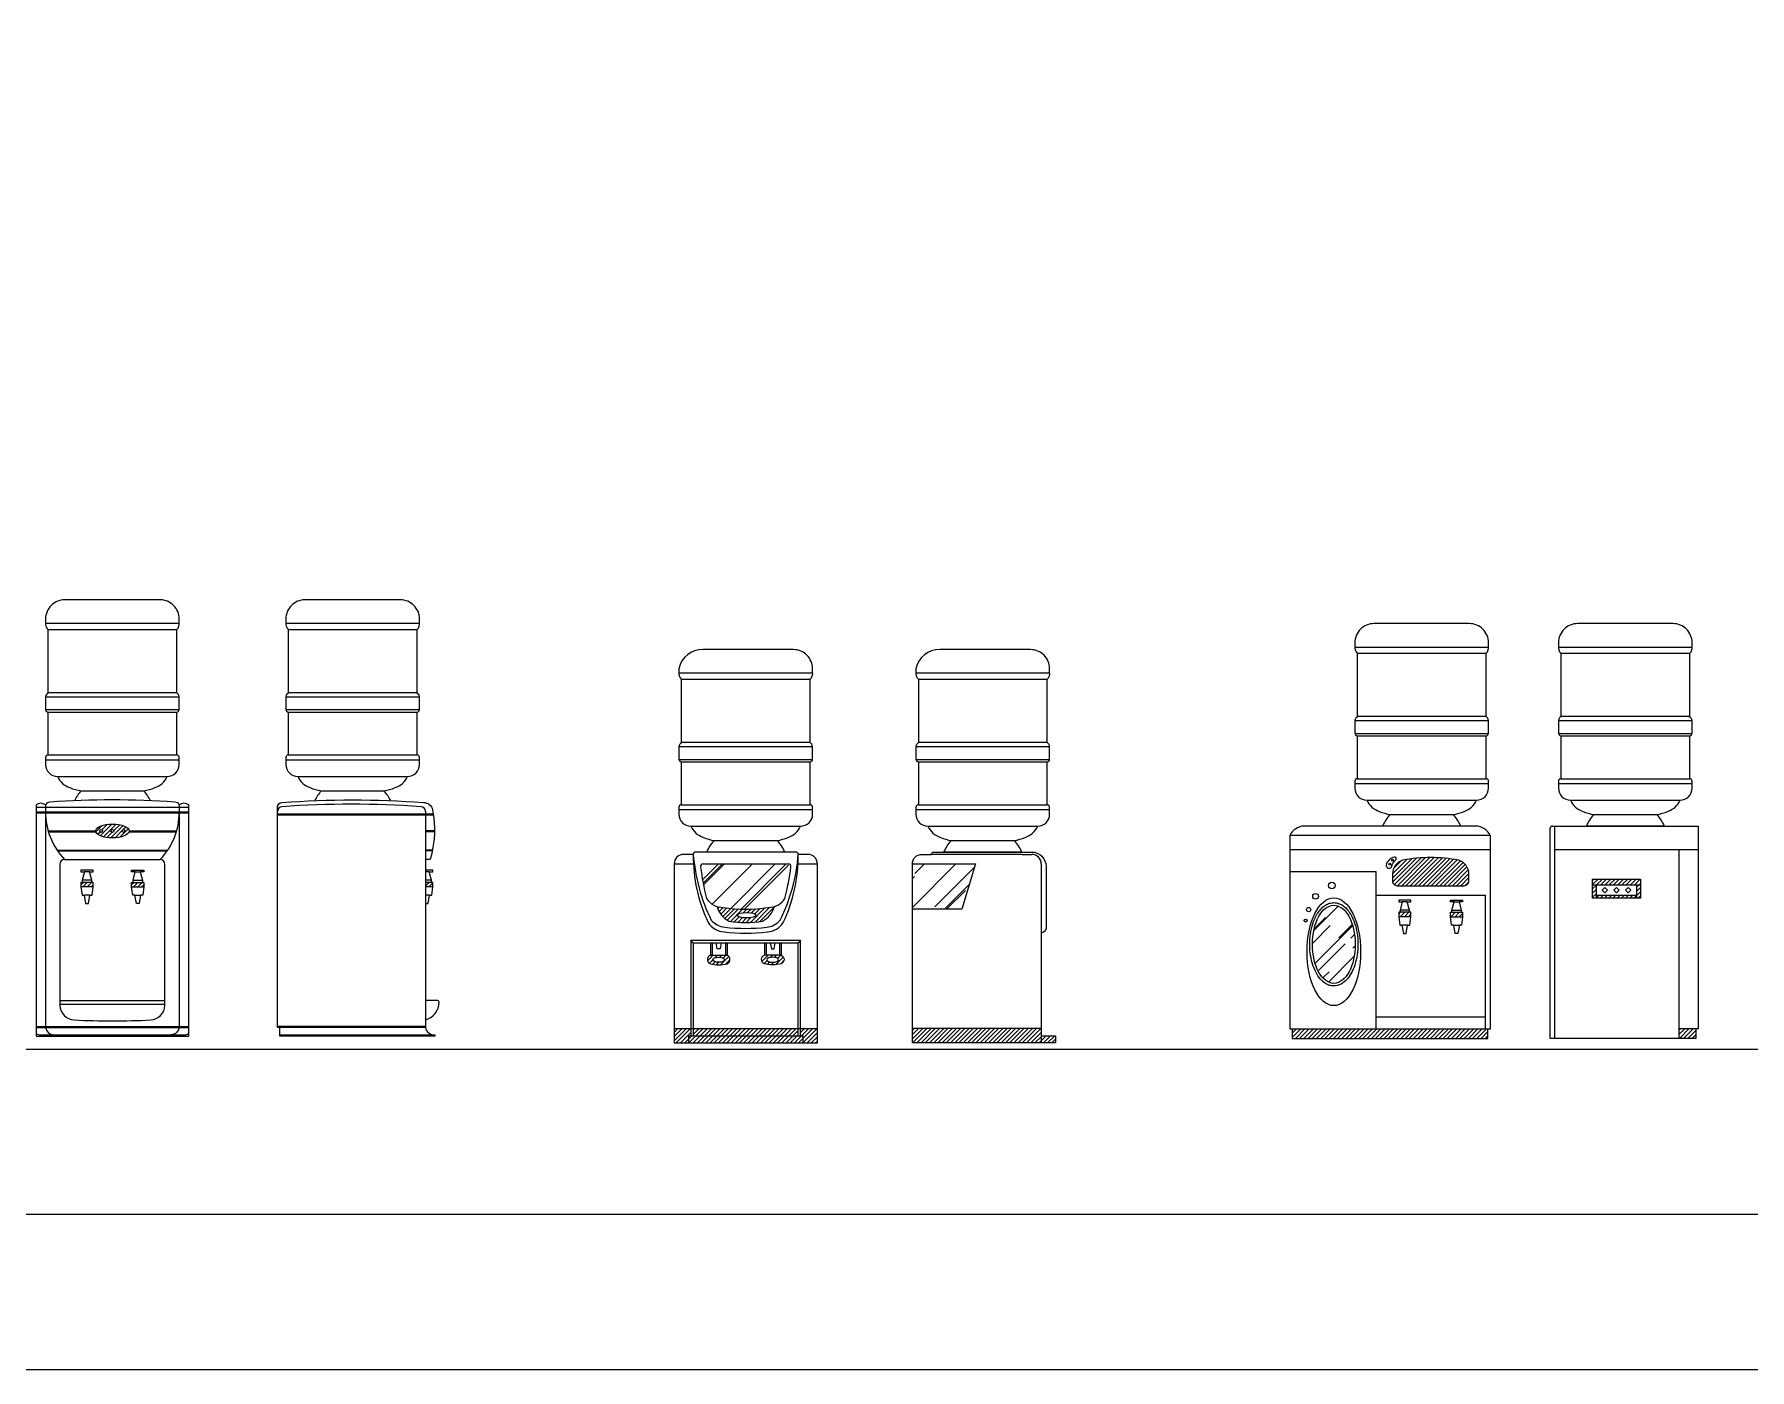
# Model space of a CAD drawing. Header units: inches. Extents: x 11.8 to 54.3, y 10.8 to 35.6.
# Drawn here: x 37.665 to 41.259, y 10.827 to 13.625 of the extents above; entities that cross this region are included whole.
import ezdxf

# ---------------------------------------------------------------- set-up
doc = ezdxf.new("R2010")
doc.units = ezdxf.units.IN
doc.header["$MEASUREMENT"] = 0
for name, color, linetype in [('02', 2, 'Continuous'), ('1', 1, 'Continuous'), ('8', 8, 'Continuous'), ('kadrbm', 4, 'Continuous')]:
    doc.layers.add(name, color=color, linetype=linetype)
pattern_1 = [(45, (-5.889287, 15.316653), (-0.0044194174, 0.0044194174), [])]
pattern_2 = [(45, (-8.485647, 15.307206), (-0.0044194174, 0.0044194174), [])]
pattern_3 = [(45, (-8.48565, 15.307206), (0.06363961, 0.16970563), [1.125, -0.15, 0.375, -0.075]), (45, (-8.44163, 15.40426), (-0.1235669, 0.0175009), [0.225, -0.02475, 0.45, -0.05625]), (45, (-8.50421, 15.3788), (0.24023953, 0.31130376), [0.6, -0.105, 0.3, -0.075])]
pattern_4 = [(45, (-11.093554, 15.3213354), (-0.0044194174, 0.0044194174), [])]

# ---------------------------------------------------------------- blocks, each defined once
blk = doc.blocks.new('kadrbm')
at = {"layer": 'kadrbm', "color": 4}
blk.add_lwpolyline([(0, 0), (0, 24.7972), (21, 24.7972), (21, 0), (0, 0)], close=True, dxfattribs=at)
blk.add_lwpolyline([(20.6631, 0.3257), (20.6631, 24.4603), (0.3369, 24.4603), (0.3369, 0.3257), (20.6631, 0.3257)], dxfattribs=at)

msp = doc.modelspace()

# ---------------------------------------------------------------- hatches: boundary and pattern name
at = {"layer": '8'}
h = msp.add_hatch(dxfattribs=at)
h.set_pattern_fill('ANSI31', color=256, scale=0.05, style=0)
h.set_pattern_definition(pattern_4)
edge = h.paths.add_edge_path()
edge.add_ellipse((37.8289, 11.9555), major_axis=(-0.035, 0), ratio=0.41585, start_angle=0, end_angle=360)
h.paths.add_polyline_path([(37.8494, 11.9555, -1), (37.8553, 11.9555, -1)], flags=16)
h.paths.add_polyline_path([(37.826, 11.9555, -1), (37.8319, 11.9555, -1)], flags=16)
h.paths.add_polyline_path([(37.8026, 11.9555, -1), (37.8085, 11.9555, -1)], flags=16)
h = msp.add_hatch(dxfattribs=at)
h.set_pattern_fill('ANSI31', color=256, scale=0.05, style=0)
h.set_pattern_definition(pattern_1)
h.paths.add_polyline_path([(40.6607, 11.8408, 0.414214), (40.6707, 11.8508), (40.6707, 11.8654, 0.328206), (40.6496, 11.8941, 0.095326), (40.5317, 11.8941, 0.328206), (40.5107, 11.8654), (40.5107, 11.8508, 0.414214), (40.5207, 11.8408)])
h = msp.add_hatch(dxfattribs=at)
h.set_pattern_fill('AR-RROOF', color=256, scale=0.075, angle=45, style=0)
h.set_pattern_definition(pattern_3)
h.paths.add_polyline_path([(39.203, 11.7952, 0.256774), (39.2379, 11.8141, 0.033584), (39.2504, 11.881, 0.434257), (39.2454, 11.8864), (39.0661, 11.8864, 0.434257), (39.0611, 11.881, 0.033584), (39.0736, 11.8141, 0.256774), (39.1085, 11.7952, 0.074895)])
h = msp.add_hatch(dxfattribs=at)
h.set_pattern_fill('AR-RROOF', color=256, scale=0.075, angle=45, style=0)
h.set_pattern_definition(pattern_3)
h.paths.add_polyline_path([(39.6084, 11.7916), (39.6369, 11.8864), (39.5049, 11.8864), (39.5049, 11.7916)])
h = msp.add_hatch(dxfattribs=at)
h.set_pattern_fill('ANSI31', color=256, scale=0.05, style=0)
h.set_pattern_definition(pattern_4)
h.paths.add_polyline_path([(37.7659, 11.8477), (37.763, 11.8477), (37.763, 11.8384), (37.7887, 11.8384), (37.7887, 11.8477), (37.7857, 11.8477)])
h = msp.add_hatch(dxfattribs=at)
h.set_pattern_fill('ANSI31', color=256, scale=0.05, style=0)
h.set_pattern_definition(pattern_4)
h.paths.add_polyline_path([(37.8949, 11.8384), (37.8949, 11.8477), (37.8919, 11.8477), (37.8721, 11.8477), (37.8692, 11.8477), (37.8692, 11.8384)])
h = msp.add_hatch(dxfattribs=at)
h.set_pattern_fill('ANSI31', color=256, scale=0.05, style=0)
h.set_pattern_definition(pattern_4)
h.paths.add_polyline_path([(38.5003, 11.8384), (38.5003, 11.8477), (38.4974, 11.8477), (38.4846, 11.8477), (38.4846, 11.8384)])
h = msp.add_hatch(dxfattribs=at)
h.set_pattern_fill('ANSI31', color=256, scale=0.05, style=0)
h.set_pattern_definition(pattern_1)
h.paths.add_polyline_path([(40.93, 11.8545), (40.93, 11.8425), (41.03, 11.8425), (41.03, 11.8545)])
h.paths.add_polyline_path([(41.03, 11.8425), (41.022, 11.8425), (41.022, 11.8145), (41.03, 11.8145)])
h.paths.add_polyline_path([(40.938, 11.8425), (40.93, 11.8425), (40.93, 11.8145), (40.938, 11.8145)])
h.paths.add_polyline_path([(41.022, 11.8145), (41.022, 11.8205), (40.938, 11.8205), (40.938, 11.8145)])
h = msp.add_hatch(dxfattribs=at)
h.set_pattern_fill('ANSI31', color=256, scale=0.05, style=0)
h.set_pattern_definition(pattern_2)
h.paths.add_polyline_path([(39.1085, 11.7952, -0.078965), (39.0957, 11.7971, 0.201667), (39.1205, 11.7666, 0.079123), (39.191, 11.7666, 0.201667), (39.2158, 11.7971, -0.078965), (39.203, 11.7952, -0.074895)])
edge = h.paths.add_edge_path(flags=16)
edge.add_ellipse((39.1576, 11.7789), major_axis=(-0.0193, 0), ratio=0.293828, start_angle=0, end_angle=360)
h = msp.add_hatch(dxfattribs=at)
h.set_pattern_fill('AR-RROOF', color=256, scale=0.05, angle=45, style=0)
h.set_pattern_definition([(45, (-6.263787, 15.698365), (0.042426407, 0.113137085), [0.75, -0.1, 0.25, -0.05]), (45, (-6.23444, 15.763066), (-0.08237794, 0.01166726), [0.15, -0.0165, 0.3, -0.0375]), (45, (-6.276162, 15.746095), (0.160159686, 0.20753584), [0.4, -0.07, 0.2, -0.05])])
edge = h.paths.add_edge_path()
edge.add_ellipse((40.3878, 11.718), major_axis=(0, -0.0818), ratio=0.549575, start_angle=0, end_angle=360)
h = msp.add_hatch(dxfattribs=at)
h.set_pattern_fill('ANSI31', color=256, scale=0.05, style=0)
h.set_pattern_definition(pattern_1)
h.paths.add_polyline_path([(40.5266, 11.7852), (40.5237, 11.7852), (40.5237, 11.7758), (40.5493, 11.7758), (40.5493, 11.7852), (40.5464, 11.7852)])
h = msp.add_hatch(dxfattribs=at)
h.set_pattern_fill('ANSI31', color=256, scale=0.05, style=0)
h.set_pattern_definition(pattern_1)
h.paths.add_polyline_path([(40.6577, 11.7758), (40.6577, 11.7852), (40.6547, 11.7852), (40.6349, 11.7852), (40.632, 11.7852), (40.632, 11.7758)])
h = msp.add_hatch(dxfattribs=at)
h.set_pattern_fill('ANSI31', color=256, scale=0.05, style=0)
h.set_pattern_definition(pattern_2)
h.paths.add_polyline_path([(39.1166, 11.6949), (39.0816, 11.6949, 0.705671), (39.0816, 11.6774, 0.151671), (39.1166, 11.6774, 0.705671)])
edge = h.paths.add_edge_path(flags=16)
edge.add_ellipse((39.0993, 11.6856), major_axis=(-0.0123, 0), ratio=0.428152, start_angle=0, end_angle=360)
h = msp.add_hatch(dxfattribs=at)
h.set_pattern_fill('ANSI31', color=256, scale=0.05, style=0)
h.set_pattern_definition(pattern_2)
h.paths.add_polyline_path([(39.1949, 11.6774, 0.151671), (39.2299, 11.6774, 0.705671), (39.2299, 11.6949), (39.1949, 11.6949, 0.705671)])
edge = h.paths.add_edge_path(flags=16)
edge.add_ellipse((39.2122, 11.6856), major_axis=(0.0123, 0), ratio=0.428152, start_angle=0, end_angle=360, ccw=False)
h = msp.add_hatch(dxfattribs=at)
h.set_pattern_fill('ANSI31', color=256, scale=0.05, style=0)
h.set_pattern_definition(pattern_2)
h.paths.add_polyline_path([(39.2658, 11.5264), (39.2658, 11.5414), (39.0458, 11.5414), (39.0458, 11.5264)])
h.paths.add_polyline_path([(39.0358, 11.5264), (39.0358, 11.5114), (39.2758, 11.5114), (39.2758, 11.5264)])
h.paths.add_polyline_path([(39.2708, 11.5414), (39.2708, 11.5264), (39.2758, 11.5264), (39.2758, 11.5114), (39.3058, 11.5114), (39.3058, 11.5414)])
h.paths.add_polyline_path([(39.0358, 11.5114), (39.0358, 11.5264), (39.0408, 11.5264), (39.0408, 11.5414), (39.0058, 11.5414), (39.0058, 11.5114)])
h = msp.add_hatch(dxfattribs=at)
h.set_pattern_fill('ANSI31', color=256, scale=0.05, style=0)
h.set_pattern_definition(pattern_2)
h.paths.add_polyline_path([(39.7749, 11.5114), (39.7749, 11.5414), (39.5049, 11.5414), (39.5049, 11.5114)])
h.paths.add_polyline_path([(39.7749, 11.5264), (39.7749, 11.5114), (39.8049, 11.5114), (39.8049, 11.5264)])
h = msp.add_hatch(dxfattribs=at)
h.set_pattern_fill('ANSI31', color=256, scale=0.05, style=0)
h.set_pattern_definition(pattern_1)
h.paths.add_polyline_path([(40.7107, 11.5208), (40.7107, 11.5408), (40.3007, 11.5408), (40.3007, 11.5208)])
h = msp.add_hatch(dxfattribs=at)
h.set_pattern_fill('ANSI31', color=256, scale=0.05, style=0)
h.set_pattern_definition(pattern_1)
h.paths.add_polyline_path([(41.1109, 11.5408), (41.1109, 11.5208), (41.1459, 11.5208), (41.1459, 11.5408)])

# ---------------------------------------------------------------- linework, layer by layer
at = {"layer": '02'}
for p, q in [((37.6888, 12.3906), (37.9692, 12.3906)), ((37.6939, 12.3774), (37.9639, 12.3774)), ((38.1921, 12.3906), (38.4725, 12.3906)), ((38.1973, 12.3774), (38.4673, 12.3774)), ((40.4317, 12.3409), (40.7121, 12.3409)), ((40.4369, 12.3277), (40.7069, 12.3277)), ((40.8583, 12.3409), (41.1387, 12.3409)), ((40.8634, 12.3277), (41.1334, 12.3277)), ((39.0156, 12.2865), (39.296, 12.2865)), ((39.0208, 12.2733), (39.2908, 12.2733)), ((39.5122, 12.2865), (39.7926, 12.2865)), ((39.5174, 12.2733), (39.7874, 12.2733)), ((37.6889, 12.2367), (37.9689, 12.2367)), ((37.9639, 12.2447), (37.6939, 12.2447)), ((38.1923, 12.2367), (38.4723, 12.2367)), ((38.4673, 12.2447), (38.1973, 12.2447)), ((37.6889, 12.2097), (37.9689, 12.2097)), ((37.6939, 12.2047), (37.9639, 12.2047)), ((38.1923, 12.2097), (38.4723, 12.2097)), ((38.1973, 12.2047), (38.4673, 12.2047)), ((40.4319, 12.187), (40.7119, 12.187)), ((40.7069, 12.195), (40.4369, 12.195)), ((40.8584, 12.187), (41.1384, 12.187)), ((41.1334, 12.195), (40.8634, 12.195)), ((40.4319, 12.16), (40.7119, 12.16)), ((40.4369, 12.155), (40.7069, 12.155)), ((40.8584, 12.16), (41.1384, 12.16)), ((40.8634, 12.155), (41.1334, 12.155)), ((37.6939, 12.1147), (37.9639, 12.1147)), ((38.1973, 12.1147), (38.4673, 12.1147)), ((39.0158, 12.1325), (39.2958, 12.1325)), ((39.2908, 12.1405), (39.0208, 12.1405)), ((39.5124, 12.1325), (39.7924, 12.1325)), ((39.7874, 12.1405), (39.5174, 12.1405)), ((37.6889, 12.1047), (37.9689, 12.1047)), ((38.1923, 12.1047), (38.4723, 12.1047)), ((39.0158, 12.1055), (39.2958, 12.1055)), ((39.0208, 12.1005), (39.2908, 12.1005)), ((39.5124, 12.1055), (39.7924, 12.1055)), ((39.5174, 12.1005), (39.7874, 12.1005)), ((37.7139, 12.0697), (37.9439, 12.0697)), ((38.2173, 12.0697), (38.4473, 12.0697)), ((40.4319, 12.055), (40.7119, 12.055)), ((40.4369, 12.065), (40.7069, 12.065)), ((40.8584, 12.055), (41.1384, 12.055)), ((40.8634, 12.065), (41.1334, 12.065)), ((37.6689, 12.0055), (37.9889, 12.0055)), ((39.0208, 12.0105), (39.2908, 12.0105)), ((39.5174, 12.0105), (39.7874, 12.0105)), ((40.4569, 12.02), (40.6869, 12.02)), ((40.8834, 12.02), (41.1134, 12.02)), ((37.6689, 11.9955), (37.9889, 11.9955)), ((37.6689, 11.9935), (37.9889, 11.9935)), ((38.5012, 11.9905), (38.1746, 11.9905)), ((38.5015, 11.9885), (38.1746, 11.9885)), ((38.4846, 11.9964), (38.4846, 11.5435)), ((39.0158, 12.0005), (39.2958, 12.0005)), ((39.5124, 12.0005), (39.7924, 12.0005)), ((37.6943, 11.9555), (37.7939, 11.9555)), ((37.6949, 11.9535), (37.7943, 11.9535)), ((37.8636, 11.9535), (37.963, 11.9535)), ((37.8639, 11.9555), (37.9635, 11.9555)), ((38.5036, 11.9555), (38.4846, 11.9555)), ((38.5036, 11.9535), (38.4846, 11.9535)), ((39.0408, 11.9655), (39.2708, 11.9655)), ((39.5374, 11.9655), (39.7674, 11.9655)), ((40.7157, 11.9458), (40.2957, 11.9458)), ((40.2957, 11.9458), (40.2957, 11.5408)), ((40.6857, 11.9658), (40.3257, 11.9658)), ((40.7157, 11.5408), (40.7157, 11.9458)), ((40.8409, 11.5208), (40.8409, 11.9608)), ((40.8459, 11.9658), (41.1509, 11.9658)), ((40.8509, 11.5208), (40.8509, 11.9658)), ((41.1509, 11.9658), (41.1509, 11.5408)), ((37.7128, 11.9155), (37.9451, 11.9155)), ((37.7141, 11.9135), (37.9437, 11.9135)), ((37.7289, 11.8955), (37.9289, 11.8955)), ((38.4995, 11.9155), (38.4846, 11.9155)), ((38.4991, 11.9135), (38.4846, 11.9135)), ((39.7349, 11.9064), (39.5449, 11.9064)), ((39.7349, 11.9064), (39.7549, 11.9064)), ((40.7157, 11.9158), (40.2957, 11.9158)), ((41.1509, 11.9158), (40.8509, 11.9158)), ((41.1109, 11.9158), (41.1109, 11.5208)), ((37.7811, 11.8699), (37.7706, 11.8699)), ((37.8768, 11.8699), (37.8873, 11.8699)), ((38.4927, 11.8699), (38.4846, 11.8699)), ((39.0058, 11.8864), (39.0462, 11.8864)), ((39.0661, 11.8864), (39.2454, 11.8864)), ((39.2653, 11.8864), (39.3058, 11.8864)), ((39.7749, 11.8864), (39.7749, 11.5114)), ((40.2957, 11.8708), (40.4757, 11.8708)), ((40.4757, 11.8708), (40.4757, 11.5408)), ((37.7887, 11.8384), (37.763, 11.8384)), ((37.7857, 11.8524), (37.7659, 11.8524)), ((37.7857, 11.8477), (37.7659, 11.8477)), ((37.8692, 11.8384), (37.8949, 11.8384)), ((37.8721, 11.8524), (37.8919, 11.8524)), ((37.8721, 11.8477), (37.8919, 11.8477)), ((38.4974, 11.8524), (38.4846, 11.8524)), ((38.4974, 11.8477), (38.4846, 11.8477)), ((38.5003, 11.8384), (38.4846, 11.8384)), ((40.93, 11.8425), (41.03, 11.8425)), ((40.938, 11.8145), (40.938, 11.8425)), ((41.022, 11.8425), (41.022, 11.8145)), ((37.7818, 11.8209), (37.7699, 11.8209)), ((37.8761, 11.8209), (37.888, 11.8209)), ((38.4934, 11.8209), (38.4846, 11.8209)), ((40.4757, 11.8208), (40.7057, 11.8208)), ((40.5464, 11.7898), (40.5266, 11.7898)), ((40.5417, 11.8073), (40.5313, 11.8073)), ((40.6349, 11.7898), (40.6547, 11.7898)), ((40.6396, 11.8073), (40.6501, 11.8073)), ((40.7057, 11.5408), (40.7057, 11.8208)), ((41.022, 11.8205), (40.938, 11.8205)), ((40.5493, 11.7758), (40.5237, 11.7758)), ((40.5464, 11.7852), (40.5266, 11.7852)), ((40.5424, 11.7583), (40.5305, 11.7583)), ((40.632, 11.7758), (40.6577, 11.7758)), ((40.6349, 11.7852), (40.6547, 11.7852)), ((40.6389, 11.7583), (40.6508, 11.7583)), ((39.0458, 11.7214), (39.0408, 11.7264)), ((39.0408, 11.7264), (39.2708, 11.7264)), ((39.0408, 11.7264), (39.0408, 11.5264)), ((39.0458, 11.7214), (39.2658, 11.7214)), ((39.0458, 11.7214), (39.0458, 11.5264)), ((39.0816, 11.7214), (39.0816, 11.6949)), ((39.0851, 11.7214), (39.0851, 11.6949)), ((39.1131, 11.7214), (39.1131, 11.6949)), ((39.1166, 11.7214), (39.1166, 11.6949)), ((39.1949, 11.7214), (39.1949, 11.6949)), ((39.1984, 11.7214), (39.1984, 11.6949)), ((39.2264, 11.7214), (39.2264, 11.6949)), ((39.2299, 11.7214), (39.2299, 11.6949)), ((39.2708, 11.7264), (39.2658, 11.7214)), ((39.2658, 11.5264), (39.2658, 11.7214)), ((39.2708, 11.5264), (39.2708, 11.7264)), ((39.0816, 11.6949), (39.1166, 11.6949)), ((39.2299, 11.6949), (39.1949, 11.6949)), ((37.7189, 11.5925), (37.9389, 11.5925)), ((37.6689, 11.5455), (37.9889, 11.5455)), ((37.6689, 11.5435), (37.9889, 11.5435)), ((38.4846, 11.5455), (38.1746, 11.5455)), ((38.4846, 11.5435), (38.1746, 11.5435)), ((39.0058, 11.5414), (39.3058, 11.5414)), ((39.7749, 11.5414), (39.5049, 11.5414)), ((40.2957, 11.5408), (40.7157, 11.5408)), ((40.3007, 11.5408), (40.3007, 11.5208)), ((40.4757, 11.5658), (40.7057, 11.5658)), ((40.7107, 11.5208), (40.7107, 11.5408)), ((41.1459, 11.5408), (41.1109, 11.5408)), ((41.1509, 11.5408), (41.1459, 11.5408)), ((41.1459, 11.5408), (41.1459, 11.5208)), ((39.0358, 11.5264), (39.0358, 11.5114)), ((39.0358, 11.5264), (39.2758, 11.5264)), ((39.2758, 11.5114), (39.2758, 11.5264)), ((40.3007, 11.5208), (40.7107, 11.5208)), ((41.1459, 11.5208), (40.8409, 11.5208))]:
    msp.add_line(p, q, dxfattribs=at)
for points in [[(37.6939, 12.3774), (37.6939, 12.2447, 0.206806), (37.6889, 12.2367), (37.6889, 12.2097, 0.370911), (37.6939, 12.2047), (37.6939, 12.1147, 0.414214), (37.6889, 12.1097), (37.6889, 12.0947, 0.414214), (37.7139, 12.0697, 0.215512), (37.7401, 12.0462, 0.069848), (37.7632, 12.0397), (37.8947, 12.0397, 0.069848), (37.9177, 12.0462, 0.215512), (37.9439, 12.0697, 0.414214), (37.9689, 12.0947), (37.9689, 12.1097, 0.414214), (37.9639, 12.1147), (37.9639, 12.2047, 0.370911), (37.9689, 12.2097), (37.9689, 12.2367, 0.206806), (37.9639, 12.2447), (37.9639, 12.3774, 0.253758), (37.9689, 12.3926), (37.9689, 12.3997, 0.414214), (37.9289, 12.4397), (37.7289, 12.4397, 0.414214), (37.6889, 12.3997), (37.6889, 12.3926, 0.230226)], [(38.1973, 12.3774), (38.1973, 12.2447, 0.206806), (38.1923, 12.2367), (38.1923, 12.2097, 0.370911), (38.1973, 12.2047), (38.1973, 12.1147, 0.414214), (38.1923, 12.1097), (38.1923, 12.0947, 0.414214), (38.2173, 12.0697, 0.215512), (38.2435, 12.0462, 0.069848), (38.2665, 12.0397), (38.398, 12.0397, 0.069848), (38.4211, 12.0462, 0.215512), (38.4473, 12.0697, 0.414214), (38.4723, 12.0947), (38.4723, 12.1097, 0.414214), (38.4673, 12.1147), (38.4673, 12.2047, 0.370911), (38.4723, 12.2097), (38.4723, 12.2367, 0.206806), (38.4673, 12.2447), (38.4673, 12.3774, 0.253758), (38.4723, 12.3926), (38.4723, 12.3997, 0.414214), (38.4323, 12.4397), (38.2323, 12.4397, 0.414214), (38.1923, 12.3997), (38.1923, 12.3926, 0.230226)], [(40.4369, 12.3277), (40.4369, 12.195, 0.206806), (40.4319, 12.187), (40.4319, 12.16, 0.370911), (40.4369, 12.155), (40.4369, 12.065, 0.414214), (40.4319, 12.06), (40.4319, 12.045, 0.414214), (40.4569, 12.02, 0.215512), (40.4831, 11.9965, 0.069848), (40.5061, 11.99), (40.6376, 11.99, 0.069848), (40.6607, 11.9965, 0.215512), (40.6869, 12.02, 0.414214), (40.7119, 12.045), (40.7119, 12.06, 0.414214), (40.7069, 12.065), (40.7069, 12.155, 0.370911), (40.7119, 12.16), (40.7119, 12.187, 0.206806), (40.7069, 12.195), (40.7069, 12.3277, 0.253758), (40.7119, 12.3429), (40.7119, 12.35, 0.414214), (40.6719, 12.39), (40.4719, 12.39, 0.414214), (40.4319, 12.35), (40.4319, 12.3429, 0.230226)], [(40.8634, 12.3277), (40.8634, 12.195, 0.206806), (40.8584, 12.187), (40.8584, 12.16, 0.370911), (40.8634, 12.155), (40.8634, 12.065, 0.414214), (40.8584, 12.06), (40.8584, 12.045, 0.414214), (40.8834, 12.02, 0.215512), (40.9096, 11.9965, 0.069848), (40.9327, 11.99), (41.0642, 11.99, 0.069848), (41.0872, 11.9965, 0.215512), (41.1134, 12.02, 0.414214), (41.1384, 12.045), (41.1384, 12.06, 0.414214), (41.1334, 12.065), (41.1334, 12.155, 0.370911), (41.1384, 12.16), (41.1384, 12.187, 0.206806), (41.1334, 12.195), (41.1334, 12.3277, 0.253758), (41.1384, 12.3429), (41.1384, 12.35, 0.414214), (41.0984, 12.39), (40.8984, 12.39, 0.414214), (40.8584, 12.35), (40.8584, 12.3429, 0.230226)], [(39.0208, 12.2733), (39.0208, 12.1405, 0.206806), (39.0158, 12.1325), (39.0158, 12.1055, 0.370911), (39.0208, 12.1005), (39.0208, 12.0105, 0.414214), (39.0158, 12.0055), (39.0158, 11.9905, 0.414214), (39.0408, 11.9655, 0.215512), (39.067, 11.9421, 0.069848), (39.09, 11.9355), (39.2215, 11.9355, 0.069848), (39.2446, 11.9421, 0.215512), (39.2708, 11.9655, 0.414214), (39.2958, 11.9905), (39.2958, 12.0055, 0.414214), (39.2908, 12.0105), (39.2908, 12.1005, 0.370911), (39.2958, 12.1055), (39.2958, 12.1325, 0.206806), (39.2908, 12.1405), (39.2908, 12.2733, 0.253758), (39.2958, 12.2885), (39.2958, 12.2955, 0.414214), (39.2558, 12.3355), (39.0658, 12.3355, 0.365938), (39.0158, 12.2955), (39.0158, 12.2885, 0.230226)], [(39.5174, 12.2733), (39.5174, 12.1405, 0.206806), (39.5124, 12.1325), (39.5124, 12.1055, 0.370911), (39.5174, 12.1005), (39.5174, 12.0105, 0.414214), (39.5124, 12.0055), (39.5124, 11.9905, 0.414214), (39.5374, 11.9655, 0.215512), (39.5636, 11.9421, 0.069848), (39.5866, 11.9355), (39.7181, 11.9355, 0.069848), (39.7412, 11.9421, 0.215512), (39.7674, 11.9655, 0.414214), (39.7924, 11.9905), (39.7924, 12.0055, 0.414214), (39.7874, 12.0105), (39.7874, 12.1005, 0.370911), (39.7924, 12.1055), (39.7924, 12.1325, 0.206806), (39.7874, 12.1405), (39.7874, 12.2733, 0.253758), (39.7924, 12.2885), (39.7924, 12.2955, 0.414214), (39.7524, 12.3355), (39.5624, 12.3355, 0.365938), (39.5124, 12.2955), (39.5124, 12.2885, 0.230226)], [(39.3058, 11.5114), (39.3058, 11.8864, 0.414214), (39.2858, 11.9064), (39.2658, 11.9064, 0.414214), (39.2608, 11.9114), (39.0508, 11.9114, 0.414214), (39.0458, 11.9064), (39.0258, 11.9064, 0.414214), (39.0058, 11.8864), (39.0058, 11.5114)], [(40.5085, 11.8799, -0.13625), (40.5182, 11.8955, 0.659653), (40.5148, 11.9004, 0.305729), (40.4974, 11.8838, 0.721602)], [(40.5317, 11.8941, 0.328206), (40.5107, 11.8654), (40.5107, 11.8508, 0.414214), (40.5207, 11.8408), (40.6607, 11.8408, 0.414214), (40.6707, 11.8508), (40.6707, 11.8654, 0.328206), (40.6496, 11.8941, 0.095326)]]:
    msp.add_lwpolyline(points, format="xyb", close=True, dxfattribs=at)
for points in [[(37.6889, 12.0105, 0.288669), (37.6689, 12.0105), (37.6689, 11.5255), (37.9889, 11.5255), (37.9889, 12.0105, 0.288669), (37.9689, 12.0105)], [(37.9689, 12.0105, 0.27842), (37.96, 12.0158, 0.036055), (37.6979, 12.0158, 0.274218), (37.6889, 12.0105)], [(37.6889, 12.0105), (37.6889, 11.5455, 0.399259), (37.7065, 11.5285, 0.192717)], [(37.9689, 12.0105), (37.9689, 11.5455, -0.399259), (37.9513, 11.5285, -0.192717)], [(38.1796, 11.5285), (38.5046, 11.5285), (38.5046, 11.5255), (38.1796, 11.5255), (38.1796, 11.5435), (38.1746, 11.5435), (38.1746, 12.0053, -0.393324), (38.1839, 12.0152, -0.036291), (38.4807, 12.015, -0.366036), (38.4996, 12.0001, -0.120566), (38.4946, 11.8955), (38.4846, 11.8955)], [(40.6376, 11.99, -0.070607), (40.6532, 11.9658), (40.4906, 11.9658, -0.070607), (40.5061, 11.99)], [(41.0642, 11.99, -0.070607), (41.0798, 11.9658), (40.9171, 11.9658, -0.070607), (40.9327, 11.99)], [(39.2215, 11.9355, -0.070607), (39.2371, 11.9114), (39.0744, 11.9114, -0.070607), (39.09, 11.9355)], [(39.7181, 11.9355, -0.070607), (39.7337, 11.9114), (39.571, 11.9114, -0.070607), (39.5866, 11.9355)], [(39.0458, 11.9064, 0.112718), (39.0771, 11.7634, 0.23461), (39.1105, 11.744, 0.057999), (39.2011, 11.744, 0.23461), (39.2344, 11.7634, 0.112718), (39.2658, 11.9064, 0.166209)], [(39.0458, 11.9064, 0.096647), (39.0836, 11.7688, 0.19866), (39.1118, 11.7539, 0.05775), (39.1997, 11.7539, 0.19866), (39.2279, 11.7688, 0.096647), (39.2658, 11.9064, 0.111764)], [(39.7749, 11.5264), (39.8049, 11.5264), (39.8049, 11.5114), (39.5049, 11.5114), (39.5049, 11.8864, -0.414214), (39.5249, 11.9064), (39.5449, 11.9064, -0.414214), (39.5499, 11.9114), (39.7549, 11.9114, -0.414214), (39.7849, 11.8814), (39.7849, 11.7514, -0.323135), (39.7749, 11.7414)], [(37.7189, 11.8855), (37.7189, 11.5905, 0.391227), (37.7489, 11.5595, 0.024999), (37.9089, 11.5595, 0.391227), (37.9389, 11.5905), (37.9389, 11.8855)], [(39.0612, 11.8805, 0.033337), (39.0736, 11.8141, 0.256774), (39.1085, 11.7952, 0.074895), (39.203, 11.7952, 0.256774), (39.2379, 11.8141, 0.033337), (39.2503, 11.8805, 0.046877)], [(39.0957, 11.7971, 0.201667), (39.1205, 11.7666, 0.079123), (39.191, 11.7666, 0.201667), (39.2158, 11.7971, 0.201667)], [(39.0816, 11.6949, 0.705671), (39.0816, 11.6774, 0.151671), (39.1166, 11.6774, 0.705671), (39.1166, 11.6949, 0.365329)], [(39.2299, 11.6949, -0.705671), (39.2299, 11.6774, -0.151671), (39.1949, 11.6774, -0.705671), (39.1949, 11.6949, -0.365329)], [(37.7189, 11.5985, -0.158677), (37.7242, 11.6005), (37.9337, 11.6005, -0.158677), (37.9389, 11.5985)], [(38.5137, 11.5967, 0.344604), (38.5089, 11.6005), (38.4846, 11.6005)], [(37.6689, 11.5317, 0.221568), (37.6753, 11.5285), (37.9825, 11.5285, 0.221568), (37.9889, 11.5317)]]:
    msp.add_lwpolyline(points, format="xyb", dxfattribs=at)
for points in [[(37.7887, 11.8734), (37.763, 11.8734), (37.763, 11.8699), (37.7706, 11.8699), (37.7659, 11.8524), (37.7659, 11.8477), (37.763, 11.8477), (37.763, 11.8384), (37.7654, 11.8209), (37.7699, 11.8209), (37.7729, 11.8034), (37.7788, 11.8034), (37.7818, 11.8209), (37.7863, 11.8209), (37.7887, 11.8384), (37.7887, 11.8477), (37.7857, 11.8477), (37.7857, 11.8524), (37.7811, 11.8699), (37.7887, 11.8699)], [(37.8692, 11.8734), (37.8949, 11.8734), (37.8949, 11.8699), (37.8873, 11.8699), (37.8919, 11.8524), (37.8919, 11.8477), (37.8949, 11.8477), (37.8949, 11.8384), (37.8925, 11.8209), (37.888, 11.8209), (37.8849, 11.8034), (37.8791, 11.8034), (37.8761, 11.8209), (37.8716, 11.8209), (37.8692, 11.8384), (37.8692, 11.8477), (37.8721, 11.8477), (37.8721, 11.8524), (37.8768, 11.8699), (37.8692, 11.8699)], [(40.93, 11.8145), (40.93, 11.8545), (41.03, 11.8545), (41.03, 11.8145)], [(40.9554, 11.8259), (40.961, 11.8316), (40.9554, 11.8372), (40.9497, 11.8316)], [(40.98, 11.8259), (40.9743, 11.8316), (40.98, 11.8372), (40.9856, 11.8316)], [(41.0046, 11.8259), (40.9989, 11.8316), (41.0046, 11.8372), (41.0102, 11.8316)], [(40.5493, 11.8108), (40.5237, 11.8108), (40.5237, 11.8073), (40.5313, 11.8073), (40.5266, 11.7898), (40.5266, 11.7852), (40.5237, 11.7852), (40.5237, 11.7758), (40.526, 11.7583), (40.5305, 11.7583), (40.5336, 11.7408), (40.5394, 11.7408), (40.5424, 11.7583), (40.547, 11.7583), (40.5493, 11.7758), (40.5493, 11.7852), (40.5464, 11.7852), (40.5464, 11.7898), (40.5417, 11.8073), (40.5493, 11.8073)], [(40.632, 11.8108), (40.6577, 11.8108), (40.6577, 11.8073), (40.6501, 11.8073), (40.6547, 11.7898), (40.6547, 11.7852), (40.6577, 11.7852), (40.6577, 11.7758), (40.6553, 11.7583), (40.6508, 11.7583), (40.6478, 11.7408), (40.6419, 11.7408), (40.6389, 11.7583), (40.6344, 11.7583), (40.632, 11.7758), (40.632, 11.7852), (40.6349, 11.7852), (40.6349, 11.7898), (40.6396, 11.8073), (40.632, 11.8073)]]:
    msp.add_lwpolyline(points, close=True, dxfattribs=at)
for points in [[(38.4846, 11.8034), (38.4904, 11.8034), (38.4934, 11.8209), (38.498, 11.8209), (38.5003, 11.8384), (38.5003, 11.8477), (38.4974, 11.8477), (38.4974, 11.8524), (38.4927, 11.8699), (38.5003, 11.8699), (38.5003, 11.8734), (38.4846, 11.8734)], [(39.5049, 11.8864), (39.6369, 11.8864), (39.6084, 11.7916), (39.5049, 11.7916)], [(39.1043, 11.7214), (39.1021, 11.7082), (39.0962, 11.7082), (39.0939, 11.7214)], [(39.2072, 11.7214), (39.2095, 11.7082), (39.2153, 11.7082), (39.2176, 11.7214)]]:
    msp.add_lwpolyline(points, dxfattribs=at)
for centre, radius in [((37.8055, 11.9555), 0.00298), ((37.8289, 11.9555), 0.00298), ((37.8523, 11.9555), 0.00298), ((40.5104, 11.8941), 0.002), ((40.5049, 11.8857), 0.002), ((40.3495, 11.8185), 0.006), ((40.3835, 11.8412), 0.007), ((40.3351, 11.7908), 0.0045), ((40.3286, 11.7677), 0.003)]:
    msp.add_circle(centre, radius, dxfattribs=at)
for centre, radius, start, end in [((37.8405, 11.9728), 0.1022, 139.1236, 153.2559), ((37.8174, 11.9728), 0.1022, 26.7441, 40.8764), ((38.3438, 11.9727), 0.1022, 139.1236, 153.2559), ((38.3207, 11.9727), 0.1022, 26.7441, 40.8764), ((38.1846, 11.9962), 0.01, 94.1346, 180), ((38.3308, 9.9731), 2.0384, 85.936, 94.1346), ((38.4746, 11.9964), 0.01, 0, 85.936), ((37.8308, 11.9943), 0.1419, 179.4971, 224.1057), ((37.827, 11.9943), 0.1419, 315.8943, 0.5029), ((40.327, 11.9313), 0.0345, 92.208, 155.1721), ((40.6843, 11.9313), 0.0345, 24.8279, 87.792), ((40.8459, 11.9608), 0.005, 90, 180), ((37.7289, 11.8855), 0.01, 90, 180), ((37.9289, 11.8855), 0.01, 0, 90), ((39.7549, 11.8864), 0.02, 0, 90), ((39.0661, 11.8814), 0.005, 90, 189.6485), ((39.2454, 11.8814), 0.005, 350.3515, 90), ((38.4742, 11.5977), 0.0395, 285.2512, 358.6219), ((38.5031, 11.5474), 0.0189, 191.7876, 274.4726)]:
    msp.add_arc(centre, radius, start, end, dxfattribs=at)
for centre, major_axis, ratio in [((37.8289, 11.9555), (-0.035, 0), 0.41585), ((40.3878, 11.7025), (0, -0.113), 0.497289), ((40.3878, 11.718), (0, -0.0818), 0.549575), ((39.1576, 11.7789), (-0.0193, 0), 0.293828), ((39.0993, 11.6856), (-0.0123, 0), 0.428152)]:
    msp.add_ellipse(centre, major_axis=major_axis, ratio=ratio, dxfattribs=at)
at = {"layer": '02', "extrusion": (0, 0, -1)}
msp.add_ellipse((39.2122, 11.6856), major_axis=(0.0123, 0), ratio=0.428152, dxfattribs=at)
at = {"layer": '02'}
msp.add_open_spline([(40.3878, 11.6307), (40.39, 11.6307), (40.3923, 11.6309), (40.3966, 11.6319), (40.3988, 11.6326), (40.403, 11.6345), (40.405, 11.6357), (40.4108, 11.6397), (40.4144, 11.6432), (40.4209, 11.6513), (40.4238, 11.656), (40.4292, 11.667), (40.4316, 11.6734), (40.4353, 11.6872), (40.4366, 11.6944), (40.4382, 11.7093), (40.4384, 11.717), (40.4378, 11.7321), (40.4369, 11.7396), (40.4341, 11.7539), (40.4321, 11.7607), (40.4273, 11.7733), (40.4243, 11.7791), (40.4176, 11.7892), (40.4138, 11.7935), (40.4071, 11.799), (40.4043, 11.8008), (40.3986, 11.8035), (40.3956, 11.8044), (40.3895, 11.8054), (40.3864, 11.8054), (40.3804, 11.8045), (40.3774, 11.8036), (40.3716, 11.801), (40.3689, 11.7992), (40.3636, 11.795), (40.3612, 11.7926), (40.3543, 11.7844), (40.3504, 11.7778), (40.3446, 11.7642), (40.3425, 11.7575), (40.3393, 11.7434), (40.3382, 11.7361), (40.3372, 11.7211), (40.3372, 11.7135), (40.3384, 11.6985), (40.3395, 11.6911), (40.3429, 11.6772), (40.345, 11.6706), (40.3504, 11.6585), (40.3535, 11.6531), (40.3606, 11.6438), (40.3645, 11.6399), (40.3714, 11.6351), (40.3741, 11.6337), (40.3796, 11.6316), (40.3825, 11.631), (40.3862, 11.6307), (40.387, 11.6307), (40.3878, 11.6307)], degree=3, knots=[0, 0, 0, 0, 0.121568, 0.121568, 0.243136, 0.243136, 0.364704, 0.364704, 0.60433, 0.60433, 0.843957, 0.843957, 1.111953, 1.111953, 1.379948, 1.379948, 1.647943, 1.647943, 1.915939, 1.915939, 2.183934, 2.183934, 2.45193, 2.45193, 2.719925, 2.719925, 2.88722, 2.88722, 3.054515, 3.054515, 3.221809, 3.221809, 3.389104, 3.389104, 3.556399, 3.556399, 3.723694, 3.723694, 4.053081, 4.053081, 4.320149, 4.320149, 4.587217, 4.587217, 4.854285, 4.854285, 5.121353, 5.121353, 5.388421, 5.388421, 5.65549, 5.65549, 5.922558, 5.922558, 6.081252, 6.081252, 6.239947, 6.239947, 6.283185, 6.283185, 6.283185, 6.283185], dxfattribs=at)
at = {"layer": '1'}
msp.add_line((33.6152, 11.4983), (53.9414, 11.4983), dxfattribs=at)

# ---------------------------------------------------------------- block references
at = {"layer": 'kadrbm'}
msp.add_blockref('kadrbm', (33.2783, 10.8267), dxfattribs=at)

doc.saveas('drawing.dxf')
